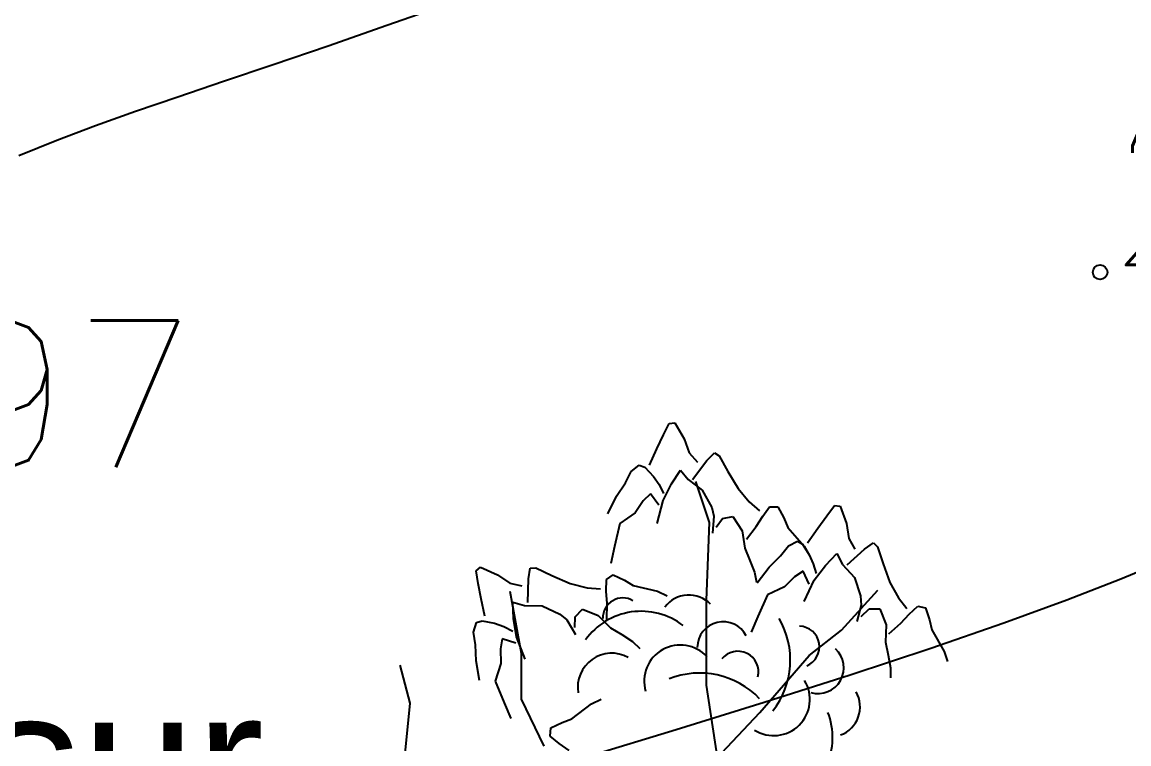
# Model space of a CAD drawing. Extents: x 524954 to 526204, y 9523489 to 9524010.
# Drawn here: x 525997.23 to 526004.77, y 9523779.45 to 9523784.36 of the extents above; entities that cross this region are included whole.
import ezdxf

# ---------------------------------------------------------------- set-up
doc = ezdxf.new("R2010")
doc.units = 0
doc.header["$PDMODE"] = 33
doc.header["$PDSIZE"] = 0.1
doc.linetypes.add('ACAD_ISO12W100', pattern=[21, 12, -3, 0, -3, 0, -3])
doc.linetypes.add('CACHE2', pattern=[4.7625, 3.175, -1.5875])
for name, color, linetype in [('Arbre', 34, 'ACAD_ISO12W100'), ('CN_01_00', 3, 'Continuous'), ('CN_02_00', 4, 'Continuous'), ('TopoAlt', 3, 'Continuous'), ('TOPOJIS', 7, 'Continuous'), ('Toponomie', 7, 'CACHE2')]:
    doc.layers.add(name, color=color, linetype=linetype)
doc.styles.add('Simplex 1.0', font='Simplex.shx', dxfattribs={"width": 0.99, "height": 1})
doc.styles.get("Standard").update_dxf_attribs({"font": 'arial.ttf'})

# ---------------------------------------------------------------- blocks, each defined once
blk = doc.blocks.new('TCPOINT M')
at = {"color": 0}
blk.add_point((0, 0), dxfattribs=at)
at = {"layer": 'TopoAlt', "style": 'Simplex 1.0', "width": 0.99}
blk.add_attdef('ALT', (0.15, 0.15), '', height=1, dxfattribs=at)
blk = doc.blocks.new('v088')
at = {"linetype": 'Continuous'}
for p, q in [((-0.0239, 12.3184), (0.0161, 12.3965)), ((0.0161, 12.3965), (0.0546, 12.3999)), ((0.0546, 12.3999), (0.1184, 12.2906)), ((-0.0686, 12.2238), (-0.0239, 12.3184)), ((0.1184, 12.2906), (0.1522, 12.1952)), ((-0.1179, 12.1126), (-0.0686, 12.2238)), ((0.1522, 12.1952), (0.2074, 12.1313)), ((0.1746, 12.0155), (0.2717, 12.1435)), ((0.2717, 12.1435), (0.3242, 12.1966)), ((0.3242, 12.1966), (0.3557, 12.1751)), ((0.3557, 12.1751), (0.415, 12.0689)), ((-0.2828, 11.9912), (-0.2428, 12.0693)), ((-0.2428, 12.0693), (-0.1881, 12.111)), ((-0.1881, 12.111), (-0.1505, 12.0986)), ((-0.1505, 12.0986), (-0.0915, 12.0354)), ((0.0317, 11.9844), (0.0922, 12.0781)), ((0.0922, 12.0781), (0.1437, 12.0135)), ((0.415, 12.0689), (0.4841, 11.9528)), ((-0.344, 11.9013), (-0.2828, 11.9912)), ((-0.0915, 12.0354), (-0.0536, 11.98)), ((0.1437, 12.0135), (0.2395, 11.9416)), ((0.2897, 11.7219), (0.1969, 11.9998)), ((-0.1123, 11.9179), (-0.1618, 11.8694)), ((-0.0542, 11.8389), (-0.1123, 11.9179)), ((-0.0536, 11.98), (-0.0225, 11.9193)), ((-0.0252, 11.8718), (0.0317, 11.9844)), ((0.2395, 11.9416), (0.3048, 11.8248)), ((0.4841, 11.9528), (0.5601, 11.8616)), ((-0.4033, 11.7804), (-0.344, 11.9013)), ((-0.1618, 11.8694), (-0.2169, 11.7884)), ((-0.066, 11.7153), (-0.0252, 11.8718)), ((0.5601, 11.8616), (0.6304, 11.8005)), ((1.0886, 11.7676), (1.1424, 11.8368)), ((1.1424, 11.8368), (1.1809, 11.833)), ((-0.2169, 11.7884), (-0.3202, 11.714)), ((0.3048, 11.8248), (0.32, 11.7651)), ((0.32, 11.7651), (0.3106, 11.6498)), ((0.378, 11.7487), (0.4498, 11.7623)), ((0.4498, 11.7623), (0.5114, 11.6644)), ((0.6075, 11.6944), (0.6527, 11.7656)), ((0.6527, 11.7656), (0.6994, 11.8293)), ((0.6994, 11.8293), (0.7544, 11.828)), ((0.7544, 11.828), (0.796, 11.7537)), ((1.027, 11.683), (1.0886, 11.7676)), ((1.1809, 11.833), (1.2232, 11.7138)), ((-0.3202, 11.714), (-0.3572, 11.5582)), ((0.2697, 11.1929), (0.2897, 11.7219)), ((0.3344, 11.6895), (0.378, 11.7487)), ((0.5418, 11.6075), (0.6075, 11.6944)), ((0.796, 11.7537), (0.824, 11.6885)), ((0.824, 11.6885), (0.9344, 11.5607)), ((1.2232, 11.7138), (1.2386, 11.6137)), ((0.5114, 11.6644), (0.5299, 11.5465)), ((0.9578, 11.583), (1.027, 11.683)), ((1.2386, 11.6137), (1.2809, 11.5407)), ((-0.3572, 11.5582), (-0.3824, 11.4437)), ((0.5299, 11.5465), (0.5653, 11.4632)), ((0.7732, 11.4945), (0.827, 11.5637)), ((0.827, 11.5637), (0.8886, 11.5945)), ((0.8886, 11.5945), (0.9232, 11.5753)), ((0.9232, 11.5753), (0.9693, 11.5022)), ((0.9344, 11.5607), (0.97, 11.497)), ((1.2271, 11.433), (1.3463, 11.5407)), ((1.3463, 11.5407), (1.4079, 11.583)), ((1.4079, 11.583), (1.4348, 11.556)), ((1.4348, 11.556), (1.4733, 11.4406)), ((0.5653, 11.4632), (0.5962, 11.3829)), ((0.6962, 11.4176), (0.7732, 11.4945)), ((0.9693, 11.5022), (0.9963, 11.4406)), ((1.0809, 11.4291), (1.1578, 11.5099)), ((1.1578, 11.5099), (1.1963, 11.4368)), ((-1.2987, 11.3921), (-1.2695, 11.4174)), ((-1.2853, 11.3054), (-1.2987, 11.3921)), ((-1.2695, 11.4174), (-1.1537, 11.3664)), ((-0.9434, 11.3371), (-0.9319, 11.4109)), ((-0.9319, 11.4109), (-0.8938, 11.412)), ((-0.8938, 11.412), (-0.7835, 11.3608)), ((0.6155, 11.3099), (0.6962, 11.4176)), ((0.927, 11.3906), (0.8693, 11.3522)), ((0.9693, 11.3022), (0.927, 11.3906)), ((0.9963, 11.4406), (1.0155, 11.3753)), ((1.004, 11.3291), (1.0809, 11.4291)), ((1.1963, 11.4368), (1.2771, 11.3483)), ((1.4733, 11.4406), (1.5194, 11.3137)), ((-1.1537, 11.3664), (-1.0704, 11.3089)), ((-1.0704, 11.3089), (-0.9882, 11.2895)), ((-0.9469, 11.1764), (-0.9434, 11.3371)), ((-0.7835, 11.3608), (-0.6595, 11.3072)), ((-0.4131, 11.2545), (-0.4126, 11.3334)), ((-0.4126, 11.3334), (-0.3673, 11.3647)), ((-0.3673, 11.3647), (-0.2901, 11.3288)), ((-0.2901, 11.3288), (-0.2291, 11.2925)), ((0.5962, 11.3829), (0.6091, 11.3149)), ((0.8693, 11.3522), (0.8001, 11.2829)), ((0.9347, 11.1829), (1.004, 11.3291)), ((1.2771, 11.3483), (1.3194, 11.2214)), ((1.5194, 11.3137), (1.5771, 11.2099)), ((-1.266, 11.2026), (-1.2853, 11.3054)), ((-0.9914, 10.8307), (-1.0686, 11.252)), ((-0.6595, 11.3072), (-0.5444, 11.2779)), ((-0.5444, 11.2779), (-0.4516, 11.2697)), ((-0.4079, 11.1703), (-0.4131, 11.2545)), ((-0.2291, 11.2925), (-0.0648, 11.2537)), ((-0.0648, 11.2537), (0.0014, 11.223)), ((0.8001, 11.2829), (0.6847, 11.2291)), ((1.1882, 10.9882), (1.4374, 11.2608)), ((-1.2408, 11.0836), (-1.266, 11.2026)), ((-1.0503, 11.1789), (-0.9708, 11.1567)), ((-1.0444, 11.0675), (-1.0503, 11.1789)), ((-0.4102, 11.0614), (-0.4079, 11.1703)), ((0.2693, 10.6145), (0.2697, 11.1929)), ((0.6847, 11.2291), (0.6193, 11.0829)), ((1.3232, 11.1598), (1.2925, 11.0483)), ((1.3194, 11.2214), (1.3232, 11.1598)), ((1.5771, 11.2099), (1.6348, 11.1368)), ((-0.9708, 11.1567), (-0.851, 11.1547)), ((-0.851, 11.1547), (-0.7296, 11.0984)), ((-0.7296, 11.0984), (-0.6822, 11.0589)), ((-0.6257, 11.0796), (-0.5755, 11.1328)), ((-0.5755, 11.1328), (-0.4682, 11.0896)), ((-0.4682, 11.0896), (-0.3841, 11.005)), ((0.6193, 11.0829), (0.5731, 10.9752)), ((1.3232, 11.0829), (1.3771, 11.1329)), ((1.3771, 11.1329), (1.4502, 11.1329)), ((1.4502, 11.1329), (1.4925, 11.0252)), ((1.5925, 11.0368), (1.6502, 11.0983)), ((1.6502, 11.0983), (1.7079, 11.1522)), ((1.7079, 11.1522), (1.7617, 11.1406)), ((1.7617, 11.1406), (1.7887, 11.0598)), ((-1.3166, 10.9752), (-1.2967, 11.0411)), ((-1.2967, 11.0411), (-1.2589, 11.0531)), ((-1.2589, 11.0531), (-1.1741, 11.0365)), ((-1.1741, 11.0365), (-1.1109, 11.0139)), ((-1.1109, 11.0139), (-1.0501, 10.983)), ((-1.0245, 10.9429), (-1.0444, 11.0675)), ((-0.6822, 11.0589), (-0.6222, 10.96)), ((-0.6263, 11.0061), (-0.6257, 11.0796)), ((1.4925, 11.0252), (1.4886, 10.906)), ((1.5117, 10.9637), (1.5925, 11.0368)), ((1.7887, 11.0598), (1.8041, 10.9906)), ((-1.3032, 10.8885), (-1.3166, 10.9752)), ((-0.9657, 10.7922), (-1.0245, 10.9429)), ((-0.3841, 11.005), (-0.3065, 10.9583)), ((-0.3065, 10.9583), (-0.2344, 10.9114)), ((0.9679, 10.8157), (1.1882, 10.9882)), ((1.8041, 10.9906), (1.8887, 10.8444)), ((-1.3, 10.7798), (-1.3032, 10.8885)), ((-1.122, 10.9292), (-1.1336, 10.8608)), ((-1.1336, 10.8608), (-1.1308, 10.7629)), ((-1.0286, 10.8992), (-1.122, 10.9292)), ((-0.2344, 10.9114), (-0.1841, 10.8638)), ((1.4886, 10.906), (1.5079, 10.8175)), ((-0.9911, 10.5198), (-0.9914, 10.8307)), ((0.6339, 10.4293), (0.9679, 10.8157)), ((1.5079, 10.8175), (1.5233, 10.7329)), ((1.8887, 10.8444), (1.9118, 10.7752)), ((-1.7492, 10.4915), (-1.8168, 10.7513)), ((-1.2771, 10.6471), (-1.3, 10.7798)), ((-1.1308, 10.7629), (-1.1708, 10.642)), ((1.5233, 10.7329), (1.5233, 10.6636)), ((-1.1708, 10.642), (-1.1094, 10.4942)), ((0.3448, 10.1217), (0.2693, 10.6145)), ((-1.8059, 9.9306), (-1.7492, 10.4915)), ((-1.1094, 10.4942), (-1.0628, 10.3867)), ((-0.8352, 10.1996), (-0.9911, 10.5198)), ((-0.648, 10.3846), (-0.514, 10.4875)), ((-0.514, 10.4875), (-0.4484, 10.5194)), ((0.3358, 10.1122), (0.6339, 10.4293)), ((-0.7912, 10.3231), (-0.7146, 10.3603)), ((-0.7146, 10.3603), (-0.648, 10.3846)), ((-0.7957, 10.2682), (-0.7912, 10.3231)), ((-0.7348, 10.218), (-0.7957, 10.2682)), ((-0.6662, 10.1688), (-0.7348, 10.218))]:
    blk.add_line(p, q, dxfattribs=at)
for centre, major_axis, start_param, end_param in [((-0.3005, 11.0717), (0.0964, 0.0964), 0.254619, 2.377018), ((0.1501, 11.0237), (0.1445, 0.1445), 6.263619, 7.998733), ((-0.1756, 10.6509), (0.3298, 0.3298), 0.12682, 1.733702), ((0.3829, 10.8698), (-0.1246, 0.1246), 4.396235, 7.060094), ((0.2754, 10.7857), (0.3995, 0.3995), 4.836335, 6.022049), ((0.8987, 10.8757), (0.099, 0.099), 4.31771, 7.031286), ((0.0911, 10.6412), (0.1741, 0.1741), 6.236163, 8.918901), ((0.4834, 10.7051), (-0.099, 0.099), 3.680741, 6.394318), ((1.0287, 10.7332), (-0.1246, 0.1246), 2.081137, 4.744996), ((-0.3757, 10.5998), (0.1641, 0.1641), 0.282297, 2.520721), ((0.2226, 10.1318), (-0.3995, 0.3995), 4.689978, 5.875693), ((0.7276, 10.5169), (-0.1741, 0.1741), 1.793126, 4.475865), ((1.1114, 10.4666), (-0.1445, 0.1445), 2.713295, 4.448408), ((0.6623, 10.2582), (-0.3298, 0.3298), 2.69514, 4.302022)]:
    blk.add_ellipse(centre, major_axis=major_axis, ratio=1, start_param=start_param, end_param=end_param, dxfattribs=at)

msp = doc.modelspace()

# ---------------------------------------------------------------- linework, layer by layer
at = {"layer": 'CN_01_00', "elevation": 299, "flags": 128}
msp.add_lwpolyline([(525997.206, 9523783.45), (525997.4649, 9523783.5554), (525997.7274, 9523783.6546), (525997.9998, 9523783.7517), (525998.2883, 9523783.8507), (525998.5994, 9523783.9556), (525998.9392, 9523784.0705), (525999.312, 9523784.1981), (525999.7133, 9523784.337), (526000.1365, 9523784.4845)], dxfattribs=at)
at = {"layer": 'CN_02_00', "elevation": 298, "flags": 128}
msp.add_lwpolyline([(526001.0862, 9523779.3616), (526001.6835, 9523779.5429), (526002.2838, 9523779.7295), (526002.8684, 9523779.9161), (526003.4185, 9523780.0976), (526003.9152, 9523780.2688), (526004.3447, 9523780.4257), (526004.7128, 9523780.569), (526005.0304, 9523780.7004)], dxfattribs=at)

# ---------------------------------------------------------------- block references
at = {"layer": 'Arbre'}
msp.add_blockref('v088', (526001.6205, 9523769.2307), dxfattribs=at)
at = {"layer": 'TOPOJIS'}
ref = msp.add_blockref('TCPOINT M', (526004.5712, 9523782.6562, 298.42), dxfattribs=at)
ref.add_attrib('ALT', '298.42', (526004.6212, 9523782.7062, 298.42), dxfattribs={"layer": 'TopoAlt', "height": 1, "style": 'Simplex 1.0', "width": 0.99})
ref = msp.add_blockref('TCPOINT M', (525993.7005, 9523781.278, 298.97), dxfattribs=at)
ref.add_attrib('ALT', '298.97', (525993.7505, 9523781.328, 298.97), dxfattribs={"layer": 'TopoAlt', "height": 1, "style": 'Simplex 1.0', "width": 0.99})

# ---------------------------------------------------------------- texts
at = {"layer": 'Toponomie', "insert": (525974.1934, 9523779.8227), "char_height": 1, "width": 42.682977, "attachment_point": 1}
msp.add_mtext('\\pi18.083;Latrine sur\\P\\pi16.574;Fosse Septique', dxfattribs=at)

doc.saveas('drawing.dxf')
